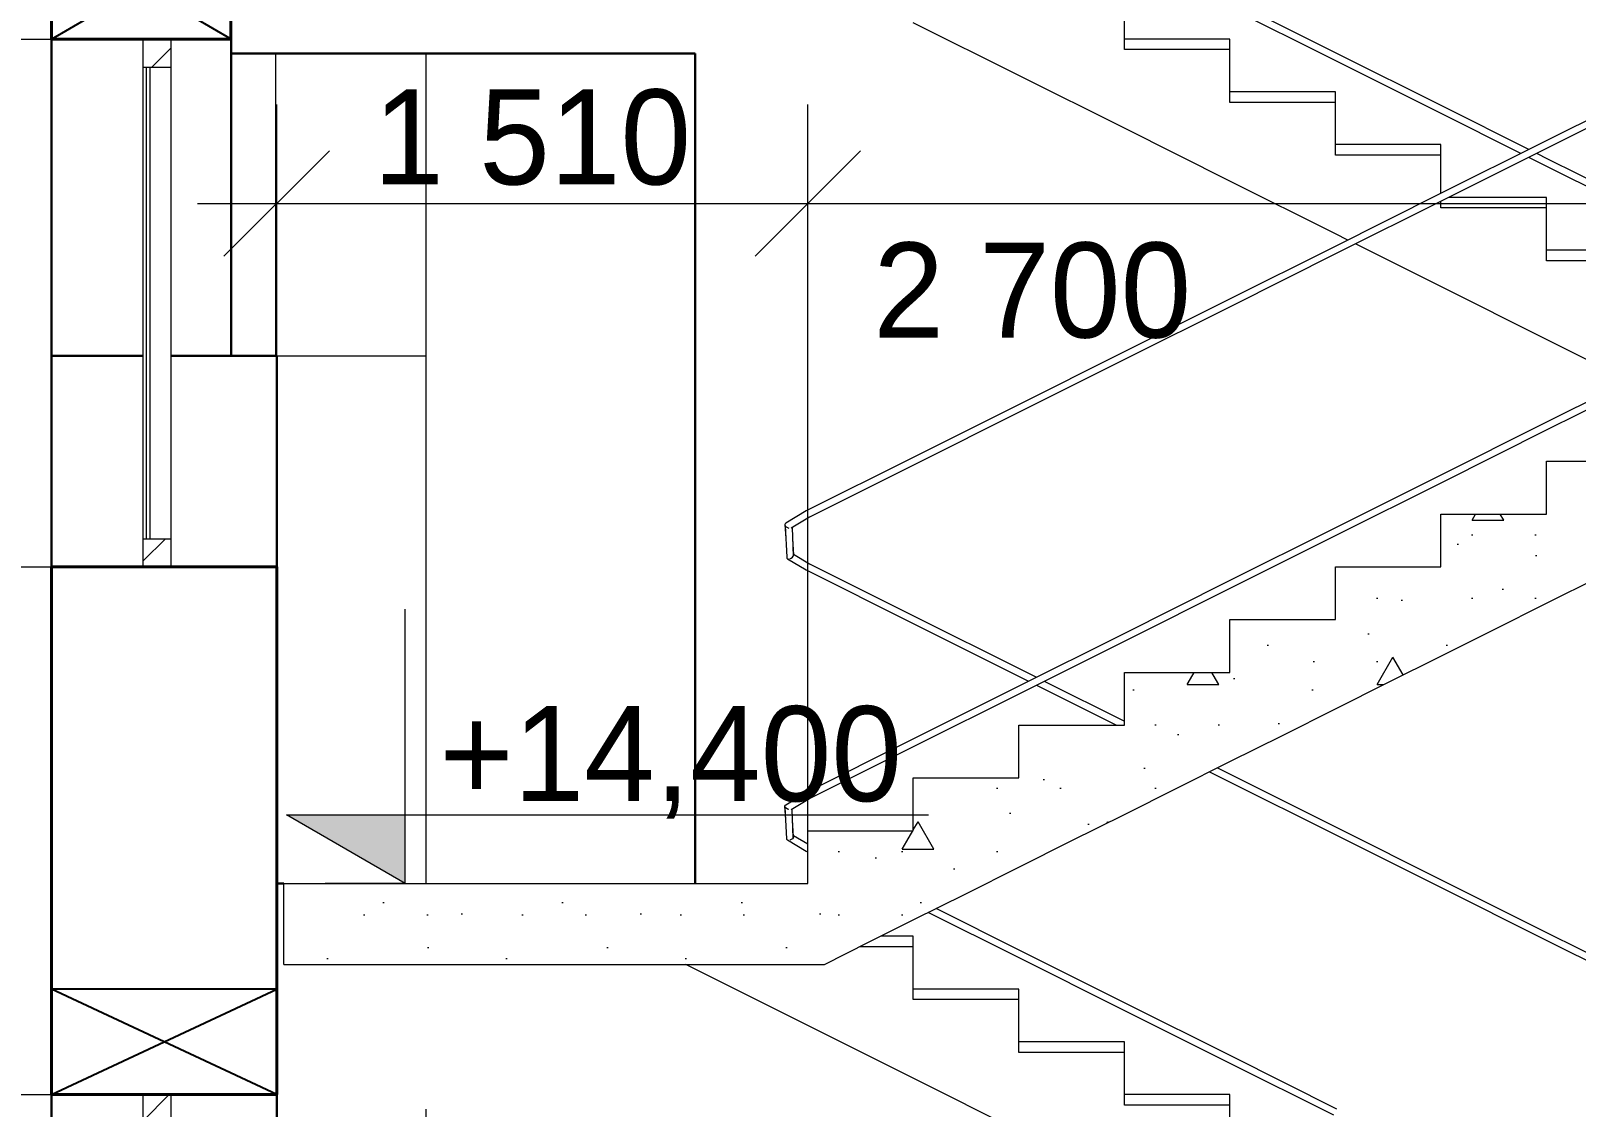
# Model space of a CAD drawing. Extents: x -464571 to -430223, y -12741 to 36790.
# Drawn here: x -460138 to -455744, y 13765 to 16823 of the extents above; entities that cross this region are included whole.
import ezdxf

# ---------------------------------------------------------------- set-up
doc = ezdxf.new("R2010")
doc.units = 0
doc.header["$MEASUREMENT"] = 0
doc.linetypes.add('Крупный пунктир', pattern=[14062.5, 0, -14062.5])
for name, color, linetype, lineweight in [('01 Виноски_Ном_пера__19', 255, 'Continuous', 0), ('0_Ном_пера__120', 7, 'Continuous', 13), ('Двери ArchiCAD_Ном_пера__41', 7, 'Continuous', 30), ('Интерьер- Перегородка_Ном_пера__47', 7, 'Continuous', 25), ('Интерьер- Перегородка_Ном_пера__61', 7, 'Continuous', 40), ('Колонны_Ном_пера__21', 7, 'Continuous', 20), ('Лестницы внутренние_Ном_пера__1', 7, 'Continuous', 13), ('Лестницы внутренние_Ном_пера__21', 7, 'Continuous', 20), ('Лестницы внутренние_Ном_пера__7', 7, 'Continuous', 5), ('Окна ArchiCAD_Ном_пера__1', 7, 'Continuous', 13), ('Окна ArchiCAD_Ном_пера__11', 171, 'Continuous', 18), ('Окна ArchiCAD_Ном_пера__41', 7, 'Continuous', 30)]:
    doc.layers.add(name, color=color, linetype=linetype, lineweight=lineweight)
for name, color, linetype, lineweight, true_color in [('01 Виноски_Ном_пера__3', 7, 'Continuous', 18, 0xdd5800), ('0_Ном_пера__98', 7, 'Continuous', 13, 0x001f3e), ('Лестницы внутренние_Ном_пера__241', 7, 'Continuous', 13, 0x515151), ('Окна ArchiCAD_Ном_пера__91', 171, 'Continuous', 13, 0xaaaaff)]:
    doc.layers.add(name, color=color, linetype=linetype, lineweight=lineweight, true_color=true_color)
for name, color, linetype in [('Двери ArchiCAD', 7, 'Continuous'), ('Интерьер- Перегородка', 7, 'Continuous'), ('Колонны', 7, 'Continuous'), ('Лестницы внутренние', 7, 'Continuous'), ('Окна ArchiCAD', 7, 'Continuous')]:
    doc.layers.add(name, color=color, linetype=linetype)
doc.styles.add('СГЕНЕРИР_СТИЛЬ_1', font='GOTHIC.TTF')
doc.styles.add('СГЕНЕРИР_СТИЛЬ_2', font='GOTHIC.TTF')
doc.styles.add('СГЕНЕРИР_СТИЛЬ_3', font='GOTHIC.TTF')
doc.styles.add('СГЕНЕРИР_СТИЛЬ_4', font='')
doc.styles.get('СГЕНЕРИР_СТИЛЬ_4').set_extended_font_data('Arial Unicode MS Кириллический')
doc.dimstyles.new('СГЕНЕРИР_СТИЛЬ__1', dxfattribs={"dimtxt": 0.18, "dimasz": 114, "dimexe": 0.18, "dimexo": 0.0625, "dimgap": 0.09, "dimtad": 0, "dimtih": 1, "dimtoh": 1, "dimdec": 4, "dimzin": 0, "dimdsep": 46, "dimcen": 0.09, "dimadec": 0, "dimazin": 0, "dimtfac": 1, "dimtdec": 4, "dimtmove": 0, "dimatfit": 3, "dimldrblk": 'ARROWHEAD_6', "dimfxl": 0, "dimtolj": 1, "dimtzin": 0, "dimarcsym": 0})
doc.dimstyles.new('СГЕНЕРИР_СТИЛЬ__2', dxfattribs={"dimtxt": 269.999993, "dimasz": 285, "dimexe": 0.18, "dimexo": 0, "dimgap": 0.09, "dimtad": 1, "dimtih": 1, "dimtoh": 1, "dimdec": 0, "dimzin": 0, "dimdsep": 46, "dimtxsty": 'СГЕНЕРИР_СТИЛЬ_4', "dimblk": 'ARROWHEAD_6', "dimblk1": 'ARROWHEAD_6', "dimblk2": 'ARROWHEAD_6', "dimcen": 0.09, "dimclrd": 256, "dimclre": 256, "dimclrt": 256, "dimadec": 0, "dimazin": 0, "dimtfac": 1, "dimtdec": 4, "dimtmove": 0, "dimatfit": 3, "dimfxl": 0, "dimtolj": 1, "dimtzin": 0, "dimarcsym": 0})
doc.dimstyles.new('СГЕНЕРИР_СТИЛЬ__3', dxfattribs={"dimtxt": 269.999993, "dimasz": 285, "dimexe": 0.18, "dimexo": 0, "dimgap": 0.09, "dimtad": 1, "dimtih": 1, "dimtoh": 1, "dimdec": 0, "dimzin": 0, "dimdsep": 46, "dimtxsty": 'СГЕНЕРИР_СТИЛЬ_4', "dimblk": 'ARROWHEAD_6', "dimblk1": 'ARROWHEAD_6', "dimblk2": 'ARROWHEAD_6', "dimcen": 0.09, "dimclrd": 256, "dimclre": 256, "dimclrt": 256, "dimadec": 0, "dimazin": 0, "dimtfac": 1, "dimtdec": 4, "dimtmove": 2, "dimatfit": 3, "dimfxl": 0, "dimtolj": 1, "dimtzin": 0, "dimarcsym": 0})
pattern_1 = [(45, (-133390.85, 0), (-265.16504, 265.16504), []), (45, (-133443.9, 53.03), (-265.16504, 265.16504), []), (45, (-133496.92, 106.07), (-265.16504, 265.16504), [])]
pattern_2 = [(0, (-133390.9, 0), (0, 935.3074), [90, -450]), (0, (-133120.9, 467.7), (0, 935.3074), [90, -450]), (60, (-133390.9, 0), (-810, 467.6537), [90, -450]), (60, (-132850.9, 0), (-810, 467.6537), [90, -450]), (120, (-133300.9, 0), (810, 467.6537), [90, -450]), (120, (-132760.9, 0), (810, 467.6537), [90, -450]), (0, (-133390.85, 90), (0, 180), [0, -180, 0, -270]), (45, (-133300.85, 90), (-127.27922, 127.27922), [0, -135, 0, -225])]

# ---------------------------------------------------------------- blocks, each defined once
blk = doc.blocks.new('ARROWHEAD_6')
at = {"linetype": 'Continuous'}
for p, q in [((-0.5, -0.5), (0.5, 0.5)), ((0, 0), (-1, 0))]:
    blk.add_line(p, q, dxfattribs=at)
blk = doc.blocks.new('Элемент разреза_1', base_point=(-133390.9, 0))
at = {"layer": 'Окна ArchiCAD_Ном_пера__91', "linetype": 'Continuous'}
h = blk.add_hatch(dxfattribs=at)
h.set_pattern_fill('Алюминий', color=256, style=0, pattern_type=2)
h.set_pattern_definition(pattern_1)
h.paths.add_polyline_path([(-459818.9, 16800), (-459818.9, 16720), (-459738.9, 16720), (-459738.9, 16800)], flags=0)
h = blk.add_hatch(dxfattribs=at)
h.set_pattern_fill('Алюминий', color=256, style=0, pattern_type=2)
h.set_pattern_definition(pattern_1)
h.paths.add_polyline_path([(-459818.9, 15380), (-459818.9, 15300), (-459738.9, 15300), (-459738.9, 15380)], flags=0)
at = {"layer": 'Окна ArchiCAD_Ном_пера__1', "linetype": 'Continuous'}
for p, q in [((-459818.9, 15380), (-459818.9, 16720)), ((-459808.9, 16720), (-459798.9, 16720)), ((-459808.9, 15380), (-459808.9, 16720)), ((-459798.9, 15380), (-459798.9, 16720)), ((-459738.9, 15380), (-459738.9, 16720)), ((-459808.9, 15380), (-459798.9, 15380))]:
    blk.add_line(p, q, dxfattribs=at)
at = {"layer": 'Окна ArchiCAD_Ном_пера__11', "linetype": 'Continuous'}
for p, q in [((-459818.9, 16720), (-459818.9, 16800)), ((-459818.9, 16800), (-459738.9, 16800)), ((-459738.9, 16720), (-459738.9, 16800)), ((-459818.9, 16720), (-459738.9, 16720)), ((-459818.9, 15300), (-459818.9, 15380)), ((-459818.9, 15380), (-459738.9, 15380)), ((-459738.9, 15300), (-459738.9, 15380)), ((-459818.9, 15300), (-459738.9, 15300))]:
    blk.add_line(p, q, dxfattribs=at)
at = {"layer": 'Окна ArchiCAD_Ном_пера__41', "linetype": 'Continuous'}
for p, q in [((-460078.9, 15900), (-460078.9, 15300)), ((-459818.9, 15900), (-460078.9, 15900)), ((-459438.9, 15900), (-459738.9, 15900)), ((-459438.9, 15900), (-459438.9, 15300))]:
    blk.add_line(p, q, dxfattribs=at)
blk = doc.blocks.new('Элемент разреза_58', base_point=(-133390.9, 0))
at = {"layer": 'Окна ArchiCAD_Ном_пера__41', "linetype": 'Continuous'}
for p, q in [((-460078.9, 16800), (-460078.9, 15900)), ((-459568.9, 16800), (-459568.9, 15900))]:
    blk.add_line(p, q, dxfattribs=at)
blk = doc.blocks.new('Элемент разреза_66', base_point=(-133390.9, 0))
at = {"layer": 'Окна ArchiCAD_Ном_пера__41', "linetype": 'Continuous'}
for p, q in [((-460078.9, 13800), (-460078.9, 12900)), ((-459438.9, 13800), (-459438.9, 12900))]:
    blk.add_line(p, q, dxfattribs=at)
blk = doc.blocks.new('Элемент разреза_91', base_point=(-133390.9, 0))
at = {"layer": 'Колонны_Ном_пера__21', "linetype": 'Continuous'}
for p, q in [((-459438.9, 15900), (-459431.7, 15900)), ((-459412.3, 15900), (-459384.3, 15900)), ((-459384.3, 15900), (-459348.9, 15900)), ((-459014.4, 14400), (-459014.4, 15900)), ((-459014.4, 12900), (-459014.4, 13759))]:
    blk.add_line(p, q, dxfattribs=at)
blk = doc.blocks.new('Элемент разреза_92', base_point=(-133390.9, 0))
at = {"layer": 'Колонны_Ном_пера__21', "linetype": 'Continuous'}
for p, q in [((-459441.7, 15900), (-459441.7, 16759)), ((-459014.4, 15900), (-459014.4, 16759))]:
    blk.add_line(p, q, dxfattribs=at)
blk = doc.blocks.new('Элемент разреза_104', base_point=(-133390.9, 0))
at = {"layer": 'Лестницы внутренние_Ном_пера__241', "linetype": 'Continuous'}
h = blk.add_hatch(dxfattribs=at)
h.set_pattern_fill('Бетон', color=256, style=0, pattern_type=2)
h.set_pattern_definition(pattern_2)
h.paths.add_polyline_path([(-457978.9, 14220), (-457978.9, 14170), (-457953.8, 14170), (-457930, 14170), (-457905.2, 14170), (-457881.7, 14170), (-457756, 14232.8), (-457628.9, 14296.4), (-457479.7, 14371), (-457328.9, 14446.4), (-457179.7, 14521), (-457028.9, 14596.4), (-456879.7, 14671), (-456728.9, 14746.4), (-456579.7, 14821), (-456428.9, 14896.4), (-456279.7, 14971), (-456128.9, 15046.4), (-455979.7, 15121), (-455828.9, 15196.4), (-455679.7, 15271), (-455528.9, 15346.4), (-455379.7, 15421), (-455228.9, 15496.4), (-455125.9, 15547.9), (-455021.7, 15600), (-455228.9, 15600), (-455228.9, 15720), (-455528.9, 15720), (-455528.9, 15570), (-455828.9, 15570), (-455828.9, 15420), (-456128.9, 15420), (-456128.9, 15270), (-456428.9, 15270), (-456428.9, 15120), (-456728.9, 15120), (-456728.9, 14970), (-457028.9, 14970), (-457028.9, 14820), (-457328.9, 14820), (-457328.9, 14670), (-457628.9, 14670), (-457628.9, 14520), (-457928.9, 14520), (-457928.9, 14370), (-457978.9, 14370)], flags=0)
h = blk.add_hatch(dxfattribs=at)
h.set_pattern_fill('Бетон', color=256, style=0, pattern_type=2)
h.set_pattern_definition(pattern_2)
h.paths.add_polyline_path([(-455528.9, 15570), (-455528.9, 15600), (-455828.9, 15600), (-455828.9, 15570)], flags=0)
h = blk.add_hatch(dxfattribs=at)
h.set_pattern_fill('Бетон', color=256, style=0, pattern_type=2)
h.set_pattern_definition(pattern_2)
h.paths.add_polyline_path([(-455828.9, 15420), (-455828.9, 15450), (-456128.9, 15450), (-456128.9, 15420)], flags=0)
h = blk.add_hatch(dxfattribs=at)
h.set_pattern_fill('Бетон', color=256, style=0, pattern_type=2)
h.set_pattern_definition(pattern_2)
h.paths.add_polyline_path([(-456128.9, 15270), (-456128.9, 15300), (-456428.9, 15300), (-456428.9, 15270)], flags=0)
h = blk.add_hatch(dxfattribs=at)
h.set_pattern_fill('Бетон', color=256, style=0, pattern_type=2)
h.set_pattern_definition(pattern_2)
h.paths.add_polyline_path([(-456428.9, 15120), (-456428.9, 15150), (-456728.9, 15150), (-456728.9, 15120)], flags=0)
h = blk.add_hatch(dxfattribs=at)
h.set_pattern_fill('Бетон', color=256, style=0, pattern_type=2)
h.set_pattern_definition(pattern_2)
h.paths.add_polyline_path([(-456728.9, 14970), (-456728.9, 15000), (-457028.9, 15000), (-457028.9, 14970)], flags=0)
h = blk.add_hatch(dxfattribs=at)
h.set_pattern_fill('Бетон', color=256, style=0, pattern_type=2)
h.set_pattern_definition(pattern_2)
h.paths.add_polyline_path([(-457028.9, 14820), (-457028.9, 14850), (-457328.9, 14850), (-457328.9, 14820)], flags=0)
h = blk.add_hatch(dxfattribs=at)
h.set_pattern_fill('Бетон', color=256, style=0, pattern_type=2)
h.set_pattern_definition(pattern_2)
h.paths.add_polyline_path([(-457328.9, 14670), (-457328.9, 14700), (-457628.9, 14700), (-457628.9, 14670)], flags=0)
h = blk.add_hatch(dxfattribs=at)
h.set_pattern_fill('Бетон', color=256, style=0, pattern_type=2)
h.set_pattern_definition(pattern_2)
h.paths.add_polyline_path([(-457628.9, 14520), (-457628.9, 14550), (-457928.9, 14550), (-457928.9, 14520)], flags=0)
h = blk.add_hatch(dxfattribs=at)
h.set_pattern_fill('Бетон', color=256, style=0, pattern_type=2)
h.set_pattern_definition(pattern_2)
h.paths.add_polyline_path([(-457928.9, 14370), (-457928.9, 14400), (-459418.9, 14400), (-459418.9, 14370)], flags=0)
h = blk.add_hatch(dxfattribs=at)
h.set_pattern_fill('Бетон', color=256, style=0, pattern_type=2)
h.set_pattern_definition(pattern_2)
h.paths.add_polyline_path([(-457978.9, 14170), (-457978.9, 14370), (-459418.9, 14370), (-459418.9, 14170)], flags=0)
at = {"layer": 'Лестницы внутренние_Ном_пера__1', "linetype": 'Continuous'}
for p, q in [((-457628.9, 14220), (-457781.7, 14220)), ((-457628.9, 14070), (-457628.9, 14220)), ((-457928.9, 13996.4), (-458276.1, 14170)), ((-457328.9, 14070), (-457628.9, 14070)), ((-457328.9, 13920), (-457328.9, 14070)), ((-457628.9, 13846.4), (-457928.9, 13996.4)), ((-457028.9, 13920), (-457328.9, 13920)), ((-457028.9, 13770), (-457028.9, 13920)), ((-457328.9, 13696.4), (-457628.9, 13846.4)), ((-456728.9, 13770), (-457028.9, 13770)), ((-456728.9, 13620), (-456728.9, 13770))]:
    blk.add_line(p, q, dxfattribs=at)
at = {"layer": 'Лестницы внутренние_Ном_пера__21', "linetype": 'Continuous'}
for p, q in [((-455828.9, 15600), (-455528.9, 15600)), ((-455828.9, 15570), (-455828.9, 15600)), ((-455828.9, 15450), (-455828.9, 15570)), ((-456128.9, 15450), (-455828.9, 15450)), ((-456128.9, 15420), (-456128.9, 15450)), ((-456128.9, 15300), (-456128.9, 15420)), ((-456428.9, 15300), (-456128.9, 15300)), ((-456428.9, 15270), (-456428.9, 15300)), ((-456428.9, 15150), (-456428.9, 15270)), ((-455828.9, 15196.4), (-455679.7, 15271)), ((-455979.7, 15121), (-455828.9, 15196.4)), ((-456728.9, 15150), (-456428.9, 15150)), ((-456728.9, 15120), (-456728.9, 15150)), ((-456728.9, 15000), (-456728.9, 15120)), ((-456128.9, 15046.4), (-455979.7, 15121)), ((-456279.7, 14971), (-456128.9, 15046.4)), ((-457028.9, 15000), (-456728.9, 15000)), ((-457028.9, 14970), (-457028.9, 15000)), ((-457028.9, 14850), (-457028.9, 14970)), ((-456428.9, 14896.4), (-456279.7, 14971)), ((-456579.7, 14821), (-456428.9, 14896.4)), ((-457328.9, 14850), (-457028.9, 14850)), ((-457328.9, 14820), (-457328.9, 14850)), ((-457328.9, 14700), (-457328.9, 14820)), ((-456728.9, 14746.4), (-456579.7, 14821)), ((-456879.7, 14671), (-456728.9, 14746.4)), ((-457628.9, 14700), (-457328.9, 14700)), ((-457628.9, 14670), (-457628.9, 14700)), ((-457628.9, 14550), (-457628.9, 14670)), ((-457028.9, 14596.4), (-456879.7, 14671)), ((-457179.7, 14521), (-457028.9, 14596.4)), ((-457928.9, 14550), (-457628.9, 14550)), ((-457928.9, 14520), (-457928.9, 14550)), ((-457928.9, 14400), (-457928.9, 14520)), ((-457328.9, 14446.4), (-457179.7, 14521)), ((-457479.7, 14371), (-457328.9, 14446.4)), ((-459418.9, 14400), (-457928.9, 14400)), ((-459418.9, 14370), (-459418.9, 14400)), ((-459418.9, 14170), (-459418.9, 14370)), ((-457628.9, 14296.4), (-457479.7, 14371)), ((-457756, 14232.8), (-457628.9, 14296.4)), ((-457881.7, 14170), (-457756, 14232.8)), ((-459418.9, 14170), (-457978.9, 14170)), ((-457978.9, 14170), (-457953.8, 14170)), ((-457953.8, 14170), (-457930, 14170)), ((-457930, 14170), (-457905.2, 14170)), ((-457905.2, 14170), (-457881.7, 14170))]:
    blk.add_line(p, q, dxfattribs=at)
at = {"layer": 'Лестницы внутренние_Ном_пера__241', "linetype": 'Continuous'}
for p, q in [((-455533.4, 16658.9), (-455833.4, 16508.9)), ((-455524.4, 16641.1), (-455824.4, 16491.1)), ((-455833.4, 16508.9), (-456133.4, 16358.9)), ((-455824.4, 16491.1), (-456124.4, 16341.1)), ((-456133.4, 16358.9), (-456433.4, 16208.9)), ((-456124.4, 16341.1), (-456424.4, 16191.1)), ((-456433.4, 16208.9), (-456733.4, 16058.9)), ((-456424.4, 16191.1), (-456724.4, 16041.1)), ((-456733.4, 16058.9), (-457033.4, 15908.9)), ((-456724.4, 16041.1), (-457024.4, 15891.1)), ((-457033.4, 15908.9), (-457333.4, 15758.9)), ((-457024.4, 15891.1), (-457324.4, 15741.1)), ((-455833.4, 15708.9), (-455533.4, 15858.9)), ((-455824.4, 15691.1), (-455524.4, 15841.1)), ((-457333.4, 15758.9), (-457633.4, 15608.9)), ((-457324.4, 15741.1), (-457624.4, 15591.1)), ((-456133.4, 15558.9), (-455833.4, 15708.9)), ((-456124.4, 15541.1), (-455824.4, 15691.1)), ((-457633.4, 15608.9), (-457933.7, 15458.8)), ((-457624.4, 15591.1), (-457924.1, 15441.2)), ((-456433.4, 15408.9), (-456133.4, 15558.9)), ((-456424.4, 15391.1), (-456124.4, 15541.1)), ((-457993.6, 15422.3), (-457994.1, 15419.9)), ((-457991.6, 15423.9), (-457993.6, 15422.3)), ((-457933.7, 15458.8), (-457991.6, 15423.9)), ((-457924.1, 15441.2), (-457976.2, 15410.1)), ((-457994.1, 15419.9), (-457993, 15417)), ((-457994.1, 15419.9), (-457991.3, 15381.9)), ((-457993, 15417), (-457990.5, 15414.1)), ((-457993, 15417), (-457992.9, 15415.7)), ((-457993, 15417), (-457988.6, 15327.1)), ((-457990.5, 15414.1), (-457987.1, 15411.7)), ((-457987.1, 15411.7), (-457983.1, 15410.1)), ((-457973.7, 15411.6), (-457970.3, 15330)), ((-457972.4, 15380.7), (-457969.2, 15332.9)), ((-456733.4, 15258.9), (-456433.4, 15408.9)), ((-456724.4, 15241.1), (-456424.4, 15391.1)), ((-457970.3, 15330), (-457969.2, 15332.9)), ((-457969.4, 15335.9), (-457924.1, 15308.8)), ((-457988.6, 15327.1), (-457988.3, 15324.6)), ((-457988.3, 15324.6), (-457986.5, 15323)), ((-457986.5, 15323), (-457983.6, 15322.4)), ((-457986.5, 15323), (-457933.7, 15291.2)), ((-457979.9, 15323), (-457976.1, 15324.6)), ((-457976.1, 15324.6), (-457972.8, 15327.1)), ((-457972.8, 15327.1), (-457970.3, 15330)), ((-457933.7, 15291.2), (-457633.4, 15141.1)), ((-457924.1, 15308.8), (-457624.4, 15158.9)), ((-457033.4, 15108.9), (-456733.4, 15258.9)), ((-457024.4, 15091.1), (-456724.4, 15241.1)), ((-457624.4, 15158.9), (-457324.4, 15008.9)), ((-457633.4, 15141.1), (-457333.4, 14991.1)), ((-457333.4, 14958.9), (-457033.4, 15108.9)), ((-457324.4, 14941.1), (-457024.4, 15091.1)), ((-457333.4, 14991.1), (-457301.3, 14975)), ((-457324.4, 15008.9), (-457278.9, 14986.2)), ((-457633.4, 14808.9), (-457333.4, 14958.9)), ((-457624.4, 14791.1), (-457324.4, 14941.1)), ((-457278.9, 14963.8), (-457051.3, 14850)), ((-457256.5, 14975), (-457028.9, 14861.2)), ((-457933.7, 14658.8), (-457633.4, 14808.9)), ((-457924.1, 14641.2), (-457624.4, 14791.1)), ((-456764.1, 14728.8), (-456724.4, 14708.9)), ((-456786.5, 14717.6), (-456733.4, 14691.1)), ((-456733.4, 14691.1), (-456433.4, 14541.1)), ((-456724.4, 14708.9), (-456424.4, 14558.9)), ((-457991.6, 14623.9), (-457933.7, 14658.8)), ((-457976.2, 14610.1), (-457924.1, 14641.2)), ((-457994.1, 14619.9), (-457993.6, 14622.3)), ((-457993, 14617), (-457994.1, 14619.9)), ((-457991.3, 14581.9), (-457994.1, 14619.9)), ((-457993.6, 14622.3), (-457991.6, 14623.9)), ((-457990.5, 14614.1), (-457993, 14617)), ((-457988.6, 14527.1), (-457993, 14617)), ((-457987.1, 14611.7), (-457990.5, 14614.1)), ((-457983.1, 14610.1), (-457987.1, 14611.7)), ((-457970.3, 14530), (-457973.7, 14611.6)), ((-457969.2, 14532.9), (-457972.4, 14580.7)), ((-456424.4, 14558.9), (-456124.4, 14408.9)), ((-457988.3, 14524.6), (-457988.6, 14527.1)), ((-457986.5, 14523), (-457988.3, 14524.6)), ((-457983.6, 14522.4), (-457986.5, 14523)), ((-457933.7, 14491.2), (-457986.5, 14523)), ((-457976.1, 14524.6), (-457979.9, 14523)), ((-457972.8, 14527.1), (-457976.1, 14524.6)), ((-457970.3, 14530), (-457972.8, 14527.1)), ((-457969.2, 14532.9), (-457970.3, 14530)), ((-457928.9, 14511.7), (-457969.4, 14535.9)), ((-456433.4, 14541.1), (-456133.4, 14391.1)), ((-457928.9, 14488.8), (-457933.7, 14491.2)), ((-456133.4, 14391.1), (-455833.4, 14241.1)), ((-456124.4, 14408.9), (-455824.4, 14258.9)), ((-457324.4, 14208.9), (-457564.1, 14328.8)), ((-457333.4, 14191.1), (-457586.5, 14317.6)), ((-455833.4, 14241.1), (-455533.4, 14091.1)), ((-455824.4, 14258.9), (-455524.4, 14108.9)), ((-457033.4, 14041.1), (-457333.4, 14191.1)), ((-457024.4, 14058.9), (-457324.4, 14208.9)), ((-456724.4, 13908.9), (-457024.4, 14058.9)), ((-456733.4, 13891.1), (-457033.4, 14041.1)), ((-456433.4, 13741.1), (-456733.4, 13891.1)), ((-456424.4, 13758.9), (-456724.4, 13908.9))]:
    blk.add_line(p, q, dxfattribs=at)
at = {"layer": 'Лестницы внутренние_Ном_пера__7', "linetype": 'Continuous'}
for p, q in [((-457628.9, 14250), (-457721.7, 14250)), ((-457628.9, 14220), (-457628.9, 14250)), ((-457328.9, 14100), (-457628.9, 14100)), ((-457328.9, 14070), (-457328.9, 14100)), ((-457028.9, 13950), (-457328.9, 13950)), ((-457028.9, 13920), (-457028.9, 13950)), ((-456728.9, 13800), (-457028.9, 13800)), ((-456728.9, 13770), (-456728.9, 13800))]:
    blk.add_line(p, q, dxfattribs=at)
blk = doc.blocks.new('Элемент разреза_103', base_point=(-133390.9, 0))
at = {"layer": 'Лестницы внутренние_Ном_пера__1', "linetype": 'Continuous'}
for p, q in [((-457028.9, 16770), (-457028.9, 16920)), ((-457328.9, 16696.4), (-457628.9, 16846.4)), ((-456728.9, 16770), (-457028.9, 16770)), ((-456728.9, 16620), (-456728.9, 16770)), ((-457028.9, 16546.4), (-457328.9, 16696.4)), ((-456428.9, 16620), (-456728.9, 16620)), ((-456428.9, 16470), (-456428.9, 16620)), ((-456728.9, 16396.4), (-457028.9, 16546.4)), ((-456128.9, 16470), (-456428.9, 16470)), ((-456128.9, 16361.2), (-456128.9, 16470)), ((-456428.9, 16246.4), (-456728.9, 16396.4)), ((-456128.9, 16320), (-456128.9, 16338.8)), ((-455828.9, 16320), (-456128.9, 16320)), ((-455828.9, 16170), (-455828.9, 16320)), ((-456393.7, 16228.8), (-456428.9, 16246.4)), ((-456128.9, 16096.4), (-456371.3, 16217.6)), ((-455528.9, 16170), (-455828.9, 16170)), ((-455828.9, 15946.4), (-456128.9, 16096.4)), ((-455593.7, 15828.8), (-455828.9, 15946.4))]:
    blk.add_line(p, q, dxfattribs=at)
at = {"layer": 'Лестницы внутренние_Ном_пера__241', "linetype": 'Continuous'}
for p, q in [((-456433.4, 16741.1), (-456733.4, 16891.1)), ((-456424.4, 16758.9), (-456724.4, 16908.9)), ((-456133.4, 16591.1), (-456433.4, 16741.1)), ((-456124.4, 16608.9), (-456424.4, 16758.9)), ((-455878.9, 16486.2), (-456124.4, 16608.9)), ((-455901.3, 16475), (-456133.4, 16591.1)), ((-455833.4, 16441.1), (-455878.9, 16463.8)), ((-455824.4, 16458.9), (-455856.5, 16475)), ((-455533.4, 16291.1), (-455833.4, 16441.1)), ((-455524.4, 16308.9), (-455824.4, 16458.9))]:
    blk.add_line(p, q, dxfattribs=at)
at = {"layer": 'Лестницы внутренние_Ном_пера__7', "linetype": 'Continuous'}
for p, q in [((-456728.9, 16800), (-457028.9, 16800)), ((-456728.9, 16770), (-456728.9, 16800)), ((-456428.9, 16650), (-456728.9, 16650)), ((-456428.9, 16620), (-456428.9, 16650)), ((-456128.9, 16500), (-456428.9, 16500)), ((-456128.9, 16470), (-456128.9, 16500)), ((-455828.9, 16350), (-456106.5, 16350)), ((-455828.9, 16320), (-455828.9, 16350)), ((-455528.9, 16200), (-455828.9, 16200))]:
    blk.add_line(p, q, dxfattribs=at)
blk = doc.blocks.new('Элемент разреза_138', base_point=(-133390.9, 0))
at = {"layer": 'Двери ArchiCAD_Ном_пера__41', "linetype": 'Continuous'}
for p, q in [((-458248.9, 15900), (-458248.9, 14400)), ((-459418.9, 14400), (-459438.9, 14400))]:
    blk.add_line(p, q, dxfattribs=at)
blk = doc.blocks.new('Элемент разреза_117', base_point=(-133390.9, 0))
at = {"layer": 'Двери ArchiCAD_Ном_пера__41', "linetype": 'Continuous'}
for p, q in [((-458248.9, 16759), (-459568.9, 16759)), ((-458248.9, 15900), (-458248.9, 16759))]:
    blk.add_line(p, q, dxfattribs=at)
blk = doc.blocks.new('Элемент разреза_218', base_point=(-133390.9, 0))
at = {"layer": 'Колонны_Ном_пера__21', "linetype": 'Continuous'}
for p, q in [((-459431.7, 15900), (-459412.3, 15900)), ((-459348.9, 15900), (-459308, 15900)), ((-459308, 15900), (-459263.4, 15900)), ((-459263.4, 15900), (-459217.1, 15900)), ((-459217.1, 15900), (-459171.4, 15900)), ((-459171.4, 15900), (-459128.3, 15900)), ((-459128.3, 15900), (-459090, 15900)), ((-459090, 15900), (-459058.1, 15900)), ((-459058.1, 15900), (-459034.3, 15900)), ((-459034.3, 15900), (-459019.5, 15900)), ((-459019.5, 15900), (-459014.4, 15900)), ((-459438.9, 12900), (-459431.7, 12900)), ((-459431.7, 12900), (-459412.3, 12900)), ((-459412.3, 12900), (-459384.3, 12900)), ((-459384.3, 12900), (-459348.9, 12900)), ((-459348.9, 12900), (-459308, 12900)), ((-459308, 12900), (-459263.4, 12900)), ((-459263.4, 12900), (-459217.1, 12900)), ((-459217.1, 12900), (-459171.4, 12900)), ((-459171.4, 12900), (-459128.3, 12900)), ((-459128.3, 12900), (-459090, 12900)), ((-459090, 12900), (-459058.1, 12900)), ((-459058.1, 12900), (-459034.3, 12900)), ((-459034.3, 12900), (-459019.5, 12900)), ((-459019.5, 12900), (-459014.4, 12900))]:
    blk.add_line(p, q, dxfattribs=at)
blk = doc.blocks.new('Элемент разреза_294', base_point=(-133390.854027, 0))
at = {"layer": 'Интерьер- Перегородка_Ном_пера__61', "linetype": 'Continuous'}
for p, q in [((-460078.906532, 15300), (-459438.906532, 15300)), ((-460078.906532, 13800), (-460078.906532, 15300)), ((-459438.906532, 13800), (-459438.906532, 15300)), ((-460078.906532, 13800), (-459438.906532, 13800))]:
    blk.add_line(p, q, dxfattribs=at)
blk = doc.blocks.new('Элемент разреза_243', base_point=(-133390.854027, 0))
at = {"layer": 'Интерьер- Перегородка_Ном_пера__61', "linetype": 'Continuous'}
for p, q in [((-460078.906531, 18300), (-459568.906531, 18300)), ((-460078.906531, 16800), (-460078.906531, 18300)), ((-459568.906531, 16800), (-459568.906531, 18300)), ((-460078.906531, 16800), (-459568.906531, 16800))]:
    blk.add_line(p, q, dxfattribs=at)
blk = doc.blocks.new('Линейный размер_4', base_point=(-459073.8, 23400))
at = {"layer": '0_Ном_пера__98', "linetype": 'Continuous'}
blk.add_hatch(color=256, dxfattribs=at).paths.add_polyline_path([(-459073.8, 14400), (-459411.1, 14595), (-459073.8, 14595)], flags=0)
for p, q in [((-459073.8, 14400), (-459073.8, 15180)), ((-459073.8, 14400), (-459411.1, 14595)), ((-459411.1, 14595), (-459073.8, 14595)), ((-459073.8, 14595), (-457586.2, 14595)), ((-459073.8, 14400), (-459301.3, 14400)), ((-459073.8, 14400), (-458927.5, 14400))]:
    blk.add_line(p, q, dxfattribs=at)
at = {"layer": '0_Ном_пера__98', "insert": (-458976.3, 14904), "char_height": 270, "attachment_point": 1, "style": 'СГЕНЕРИР_СТИЛЬ_2'}
blk.add_mtext('{+14,400}', dxfattribs=at)
blk = doc.blocks.new('Линейный размер_5', base_point=(-463673.3, -20))
at = {"layer": '0_Ном_пера__98', "linetype": 'Continuous'}
for p, q in [((-463673.3, 16800), (-460078.9, 16800)), ((-463673.3, 15300), (-460078.9, 15300)), ((-463673.3, 13800), (-460078.9, 13800))]:
    blk.add_line(p, q, dxfattribs=at)
blk = doc.blocks.new('*D406', base_point=(-133390.9, 0))
at = {"layer": '0_Ном_пера__120', "linetype": 'Continuous'}
for p, q in [((-459438.9, 15300), (-459438.9, 16614.1)), ((-457928.9, 14535), (-457928.9, 16614.1)), ((-459288.9, 16482.8), (-459588.9, 16182.8)), ((-457778.9, 16482.8), (-458078.9, 16182.8)), ((-459663.9, 16332.8), (-459438.9, 16332.8)), ((-459438.9, 16332.8), (-457928.9, 16332.8))]:
    blk.add_line(p, q, dxfattribs=at)
at = {"layer": '0_Ном_пера__120', "insert": (-459164.2, 16656.8), "char_height": 270, "attachment_point": 1, "style": 'СГЕНЕРИР_СТИЛЬ_3'}
blk.add_mtext('{1\xa0510}', dxfattribs=at)
blk = doc.blocks.new('*D407', base_point=(-133390.9, 0))
at = {"layer": '0_Ном_пера__120', "linetype": 'Continuous'}
for p, q in [((-457928.9, 14535), (-457928.9, 16614.1)), ((-455228.9, 15900), (-455228.9, 16614.1)), ((-457778.9, 16482.8), (-458078.9, 16182.8)), ((-455078.9, 16482.8), (-455378.9, 16182.8)), ((-457928.9, 16332.8), (-455228.9, 16332.8))]:
    blk.add_line(p, q, dxfattribs=at)
at = {"layer": '0_Ном_пера__120', "insert": (-457742.4, 16221.7), "char_height": 270, "attachment_point": 1, "style": 'СГЕНЕРИР_СТИЛЬ_3'}
blk.add_mtext('{2\xa0700}', dxfattribs=at)
blk = doc.blocks.new('*D408', base_point=(-133390.9, 0))
at = {"layer": '0_Ном_пера__120', "linetype": 'Continuous'}
for p, q in [((-455228.9, 15900), (-455228.9, 16614.1)), ((-453228.9, 15900), (-453228.9, 16614.1)), ((-455078.9, 16482.8), (-455378.9, 16182.8)), ((-453378.9, 16182.8), (-453078.9, 16482.8)), ((-455228.9, 16332.8), (-453228.9, 16332.8)), ((-453228.9, 16332.8), (-453003.9, 16332.8))]:
    blk.add_line(p, q, dxfattribs=at)
at = {"layer": '0_Ном_пера__120', "insert": (-454709.2, 16656.8), "char_height": 270, "attachment_point": 1, "style": 'СГЕНЕРИР_СТИЛЬ_3'}
blk.add_mtext('{2\xa0000}', dxfattribs=at)
blk = doc.blocks.new('Элемент разреза_14', base_point=(-133390.9, 0))
at = {"layer": 'Окна ArchiCAD_Ном_пера__91', "linetype": 'Continuous'}
h = blk.add_hatch(dxfattribs=at)
h.set_pattern_fill('Алюминий', color=256, style=0, pattern_type=2)
h.set_pattern_definition(pattern_1)
h.paths.add_polyline_path([(-459818.9, 13800), (-459818.9, 13720), (-459738.9, 13720), (-459738.9, 13800)], flags=0)
h = blk.add_hatch(dxfattribs=at)
h.set_pattern_fill('Алюминий', color=256, style=0, pattern_type=2)
h.set_pattern_definition(pattern_1)
h.paths.add_polyline_path([(-459818.9, 12380), (-459818.9, 12300), (-459738.9, 12300), (-459738.9, 12380)], flags=0)
at = {"layer": 'Окна ArchiCAD_Ном_пера__1', "linetype": 'Continuous'}
for p, q in [((-459818.9, 12380), (-459818.9, 13720)), ((-459808.9, 13720), (-459798.9, 13720)), ((-459808.9, 12380), (-459808.9, 13720)), ((-459798.9, 12380), (-459798.9, 13720)), ((-459738.9, 12380), (-459738.9, 13720)), ((-459808.9, 12380), (-459798.9, 12380))]:
    blk.add_line(p, q, dxfattribs=at)
at = {"layer": 'Окна ArchiCAD_Ном_пера__11', "linetype": 'Continuous'}
for p, q in [((-459818.9, 13720), (-459818.9, 13800)), ((-459818.9, 13800), (-459738.9, 13800)), ((-459738.9, 13720), (-459738.9, 13800)), ((-459818.9, 13720), (-459738.9, 13720)), ((-459818.9, 12300), (-459818.9, 12380)), ((-459818.9, 12380), (-459738.9, 12380)), ((-459738.9, 12300), (-459738.9, 12380)), ((-459818.9, 12300), (-459738.9, 12300))]:
    blk.add_line(p, q, dxfattribs=at)
at = {"layer": 'Окна ArchiCAD_Ном_пера__41', "linetype": 'Continuous'}
for p, q in [((-460078.9, 12900), (-460078.9, 12300)), ((-459818.9, 12900), (-460078.9, 12900)), ((-459438.9, 12900), (-459738.9, 12900)), ((-459438.9, 12900), (-459438.9, 12300))]:
    blk.add_line(p, q, dxfattribs=at)
at = {"layer": '01 Виноски_Ном_пера__3', "linetype": 'Continuous', "insert": (-460920.5, 16327), "char_height": 300, "width": 705.884, "attachment_point": 4, "style": 'СГЕНЕРИР_СТИЛЬ_1'}
blk.add_mtext('{в39}', dxfattribs=at)
at = {"layer": '01 Виноски_Ном_пера__19', "linetype": 'Крупный пунктир', "annotation_type": 0, "has_hookline": 1, "hookline_direction": 0, "text_width": 668.5}
blk.add_leader([(-461540.5, 15619.9), (-461540.5, 16327), (-460920.6, 16327)], dimstyle='СГЕНЕРИР_СТИЛЬ__1', dxfattribs=at)

msp = doc.modelspace()

# ---------------------------------------------------------------- linework, layer by layer
at = {"layer": 'Интерьер- Перегородка_Ном_пера__47', "linetype": 'Continuous'}
for p, q in [((-460078.9, 16800), (-459568.9, 17100)), ((-459568.9, 16800), (-460078.9, 17100)), ((-460078.9, 13800), (-459438.9, 14100)), ((-459438.9, 13800), (-460078.9, 14100)), ((-459438.9, 14100), (-460078.9, 14100))]:
    msp.add_line(p, q, dxfattribs=at)

# ---------------------------------------------------------------- block references
at = {"linetype": 'Continuous'}
for name, p in [('Линейный размер_5', (-463673.3, -20)), ('Линейный размер_4', (-459073.8, 23400))]:
    msp.add_blockref(name, p, dxfattribs=at)
at = {"layer": 'Двери ArchiCAD'}
for name in ['Элемент разреза_117', 'Элемент разреза_138']:
    msp.add_blockref(name, (-133390.9, 0), dxfattribs=at)
at = {"layer": 'Интерьер- Перегородка'}
for name in ['Элемент разреза_243', 'Элемент разреза_294']:
    msp.add_blockref(name, (-133390.9, 0), dxfattribs=at)
at = {"layer": 'Колонны'}
for name in ['Элемент разреза_92', 'Элемент разреза_91', 'Элемент разреза_218']:
    msp.add_blockref(name, (-133390.9, 0), dxfattribs=at)
at = {"layer": 'Лестницы внутренние'}
for name in ['Элемент разреза_103', 'Элемент разреза_104']:
    msp.add_blockref(name, (-133390.9, 0), dxfattribs=at)
at = {"layer": 'Окна ArchiCAD'}
for name in ['Элемент разреза_1', 'Элемент разреза_58', 'Элемент разреза_14', 'Элемент разреза_66']:
    msp.add_blockref(name, (-133390.9, 0), dxfattribs=at)

# ---------------------------------------------------------------- dimensions: what is measured, and where the dimension line sits
at = {"linetype": 'Continuous'}
for p1, p2, dimstyle, picture, middle in [((-459438.9, 15300), (-457928.9, 14535), 'СГЕНЕРИР_СТИЛЬ__2', '*D406', (-458701.3, 16521.8)), ((-455228.9, 15900), (-453228.9, 15900), 'СГЕНЕРИР_СТИЛЬ__2', '*D408', (-454246.3, 16521.8)), ((-457928.9, 14535), (-455228.9, 15900), 'СГЕНЕРИР_СТИЛЬ__3', '*D407', (-457279.5, 16086.7))]:
    dim = msp.add_linear_dim(base=(-459438.9, 16332.8), p1=p1, p2=p2, dimstyle=dimstyle, dxfattribs=at)
    dim.commit()
    dim.dimension.update_dxf_attribs({"geometry": picture, "text_midpoint": middle})

doc.saveas('drawing.dxf')
